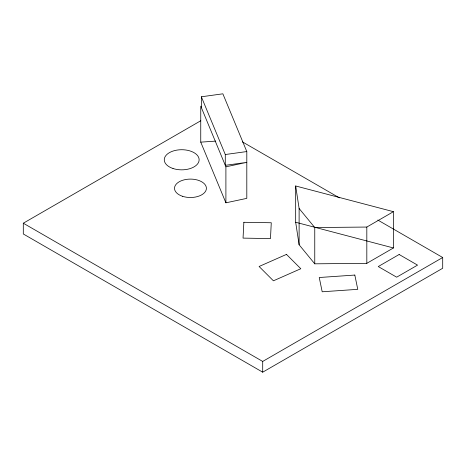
<?xml version="1.0" encoding="UTF-8"?>
<svg xmlns="http://www.w3.org/2000/svg" width="466" height="466" viewBox="0 0 466 466"><rect width="100%" height="100%" fill="white"/><g stroke="black" fill="none" stroke-linecap="round" stroke-linejoin="round"><path stroke-width="0.7" d="M377.81 220.045L442.7 257.512L442.7 268.259L262.702 372.183L23.3 233.967L23.3 223.214L200.782 120.746M295.671 185.975L299.114 208.494L314.76 227.548L366.818 227.053L393.438 211.68L393.438 247.959L366.818 263.331L314.76 263.826L299.114 244.772L295.671 222.253L295.671 185.975L393.438 211.68M23.3 223.214L262.702 361.435L442.7 257.512M225.899 166.811L246.805 162.366L225.288 165.337L225.288 154.526L201.353 96.788L222.87 93.817L246.805 151.555L246.805 198.365L225.899 202.815L200.747 142.142L200.747 106.137L225.899 166.811L225.899 202.815M225.288 154.526L246.805 151.555M200.747 142.142L215.735 141.116M295.671 222.253L393.438 247.959M242.361 141.845L339.382 197.858M366.818 227.053L366.818 263.331M314.76 227.548L314.76 263.826M299.114 208.494L299.114 244.772M262.702 361.435L262.702 372.183M201.353 96.788L201.353 107.605M243.858 222.288L243.048 238.114L270.466 238.586L271.276 222.754L243.858 222.288M399.135 254.494L378.252 266.552L396.659 277.183L417.548 265.125L399.135 254.494M286.474 254.401L259.09 266.488L273.414 280.817L300.803 268.725L286.474 254.401M354.818 275.062L319.245 277.515L322.192 291.786L357.766 289.334L354.818 275.062M172.991 168.494A17.428 10.06 0 0 0 199.133 159.78A17.428 10.06 0 0 0 172.991 151.066A17.428 10.06 0 0 0 172.991 168.494M182.48 196.279A15.949 9.209 0 0 0 206.403 188.305A15.949 9.209 0 0 0 182.48 180.33A15.949 9.209 0 0 0 182.48 196.279"/></g></svg>
